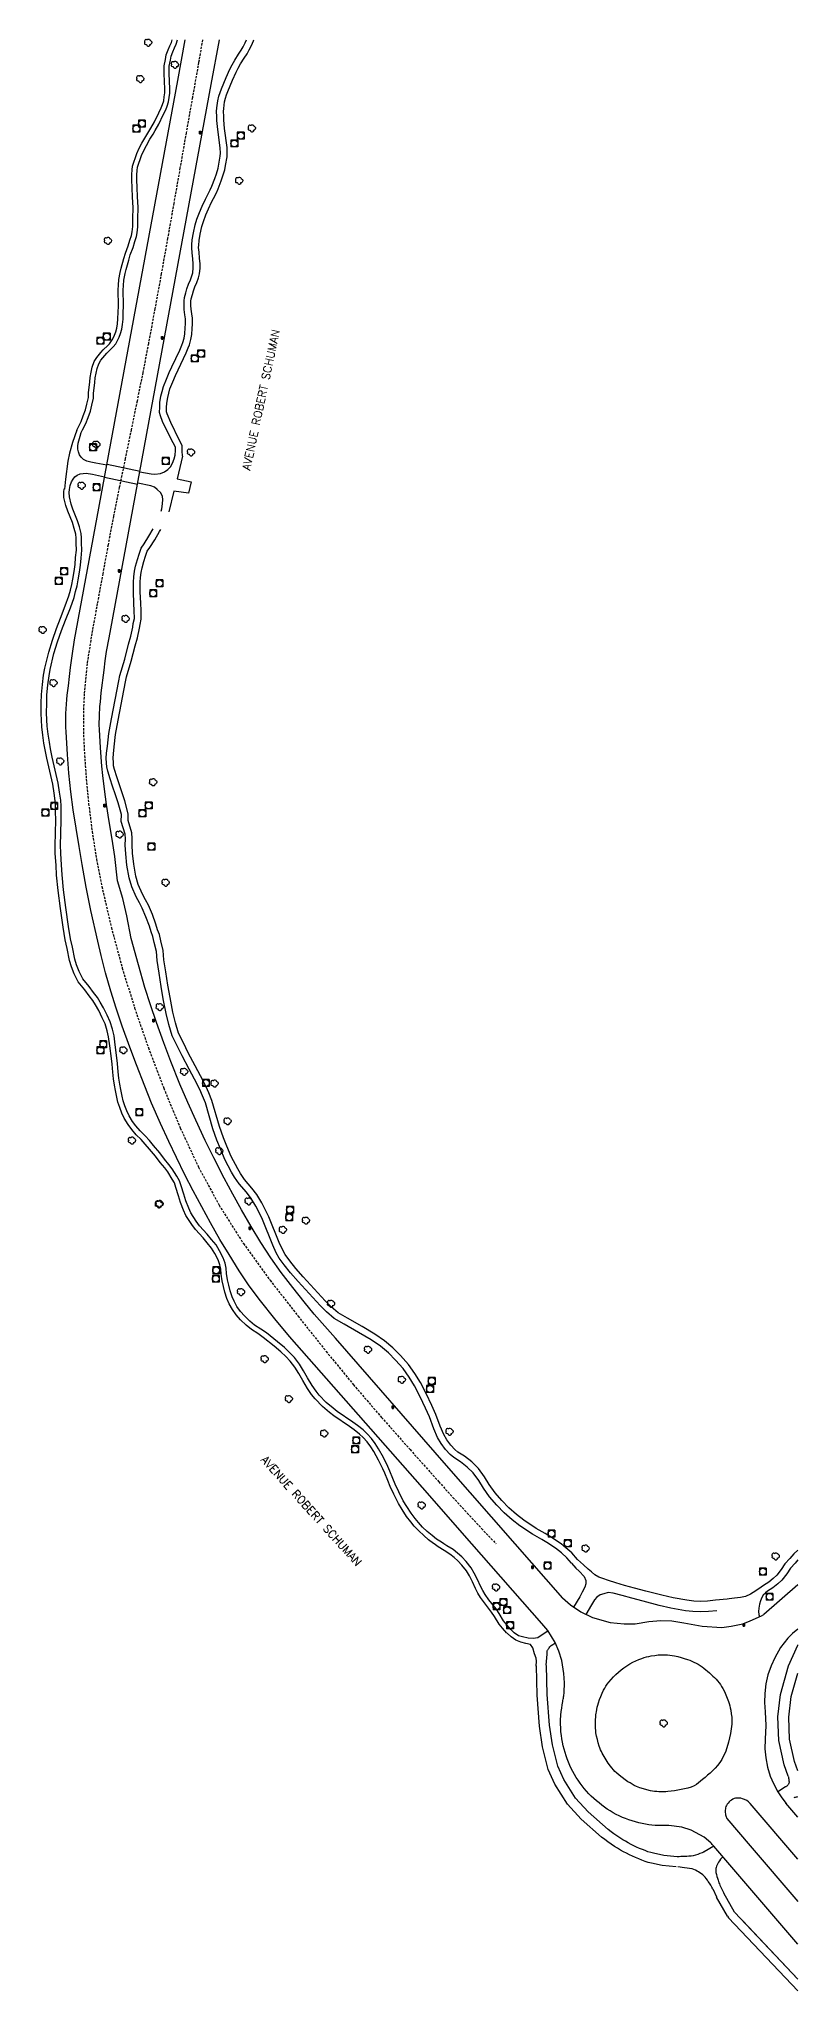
# Model space of a CAD drawing. Header units: millimetres. Extents: x 146000 to 147000, y 145000 to 146000.
# Drawn here: x 146833.9 to 147000, y 145573.2 to 146000.2 of the extents above; entities that cross this region are included whole.
import ezdxf

# ---------------------------------------------------------------- set-up
doc = ezdxf.new("R2010")
doc.units = ezdxf.units.MM
doc.linetypes.add('DASHED', pattern=[0.75, 0.5, -0.25])
doc.layers.get('0').update_dxf_attribs({"linetype": 'CONTINUOUS'})
for name, color, linetype in [('W0001', 6, 'DASHED'), ('W0008', 7, 'CONTINUOUS'), ('W0014', 7, 'CONTINUOUS'), ('W0020', 2, 'CONTINUOUS'), ('W0300', 7, 'CONTINUOUS'), ('W0401', 7, 'CONTINUOUS'), ('W0420', 7, 'CONTINUOUS'), ('W0989', 7, 'CONTINUOUS')]:
    doc.layers.add(name, color=color, linetype=linetype)
doc.styles.get("Standard").update_dxf_attribs({"font": 'romans.shx', "width": 0.85})

# ---------------------------------------------------------------- blocks, each defined once
blk = doc.blocks.new('T300')
for p, q in [((-0.8, 0.51), (-0.86, 0.34)), ((-0.86, 0.34), (-0.86, 0.17)), ((-0.86, 0.17), (-0.74, 0.06)), ((-0.69, 0.63), (-0.8, 0.51)), ((-0.8, -0.06), (-0.74, 0.06)), ((-0.74, 0.06), (-0.69, 0.11)), ((-0.57, 0.69), (-0.69, 0.63)), ((-0.46, 0.69), (-0.57, 0.69)), ((-0.29, 0.63), (-0.46, 0.69)), ((-0.29, 0.63), (-0.17, 0.74)), ((-0.23, 0.57), (-0.29, 0.63)), ((-0.17, 0.74), (-0.06, 0.8)), ((-0.06, 0.8), (0.06, 0.8)), ((0.06, 0.8), (0.23, 0.74)), ((0.23, 0.74), (0.34, 0.63)), ((0.34, 0.63), (0.4, 0.51)), ((0.46, 0.46), (0.34, 0.46)), ((0.4, 0.51), (0.4, 0.46)), ((0.57, 0.4), (0.46, 0.46)), ((0.57, 0.4), (0.69, 0.29)), ((0.69, 0.29), (0.74, 0.17)), ((0.74, 0.06), (0.69, -0.17)), ((0.74, 0.17), (0.74, 0.06)), ((-0.8, -0.17), (-0.8, -0.06)), ((-0.8, -0.23), (-0.8, -0.17)), ((-0.74, -0.34), (-0.8, -0.23)), ((-0.69, -0.4), (-0.74, -0.34)), ((-0.51, -0.46), (-0.69, -0.4)), ((-0.4, -0.46), (-0.51, -0.46)), ((-0.4, -0.46), (-0.34, -0.46)), ((-0.34, -0.46), (-0.34, -0.4)), ((-0.34, -0.51), (-0.34, -0.46)), ((-0.29, -0.63), (-0.34, -0.51)), ((-0.17, -0.74), (-0.29, -0.63)), ((-0.06, -0.8), (-0.17, -0.74)), ((0.06, -0.8), (-0.06, -0.8)), ((0.17, -0.74), (0.06, -0.8)), ((0.23, -0.69), (0.17, -0.74)), ((0.29, -0.46), (0.23, -0.46)), ((0.29, -0.63), (0.23, -0.69)), ((0.46, -0.4), (0.29, -0.46)), ((0.34, -0.51), (0.29, -0.63)), ((0.34, -0.51), (0.34, -0.46)), ((0.57, -0.34), (0.46, -0.4)), ((0.63, -0.29), (0.57, -0.34)), ((0.69, -0.17), (0.63, -0.29))]:
    blk.add_line(p, q)
blk = doc.blocks.new('T420')
for p, q in [((0.75, 0.75), (-0.75, 0.75)), ((-0.75, 0.75), (-0.75, -0.75)), ((0.75, 0.75), (0.75, -0.75)), ((0.75, -0.75), (-0.75, -0.75))]:
    blk.add_line(p, q)
blk.add_ellipse((0, 0), major_axis=(-0.53, 0.53), ratio=1, start_param=3.926991, end_param=10.210176)
blk = doc.blocks.new('T401')
for p, q in [((-0.3, 0.3), (0, 0.3)), ((-0.3, -0.25), (-0.3, 0.3)), ((-0.3, 0.15), (0, 0.15)), ((-0.3, 0), (0, 0)), ((0, 0.3), (0, -0.25)), ((-0.3, -0.15), (0, -0.15)), ((-0.3, -0.25), (-0.3, -0.3)), ((-0.3, -0.3), (0, -0.3)), ((0, -0.3), (0, -0.25))]:
    blk.add_line(p, q)

msp = doc.modelspace()

# ---------------------------------------------------------------- linework, layer by layer
at = {"layer": 'W0001'}
msp.add_lwpolyline([(146869.66, 146000), (146868.82, 145995.06), (146867.45, 145987.37), (146866.09, 145979.68), (146864.74, 145971.99), (146863.39, 145964.29), (146862.03, 145956.6), (146860.65, 145948.91), (146859.25, 145941.22), (146857.82, 145933.54), (146856.6, 145927.25), (146855.34, 145920.96), (146854.05, 145914.68), (146852.75, 145908.4), (146851.46, 145902.12), (146850.2, 145895.83), (146848.99, 145889.53), (146847.84, 145883.23), (146846.64, 145876.7), (146845.44, 145870.15), (146844.42, 145863.57), (146843.76, 145856.95), (146843.59, 145852.46), (146843.63, 145847.97), (146843.85, 145843.49), (146844.17, 145839.02), (146844.75, 145832.92), (146845.51, 145826.84), (146846.46, 145820.79), (146847.63, 145814.78), (146849.72, 145805.84), (146852.11, 145796.98), (146854.81, 145788.21), (146857.82, 145779.53), (146861.18, 145770.72), (146864.8, 145761.99), (146868.8, 145753.43), (146873.3, 145745.11), (146878.62, 145736.71), (146884.45, 145728.67), (146890.56, 145720.86), (146896.73, 145713.12), (146902.7, 145705.83), (146908.85, 145698.69), (146915.1, 145691.63), (146921.38, 145684.6), (146924.47, 145681.17), (146927.6, 145677.76), (146930.75, 145674.37), (146933.92, 145671.01)], dxfattribs=at)
at = {"layer": 'W0008'}
for points in [[(146928.65, 145671), (146917.82, 145683.31), (146888.68, 145716.34), (146885.47, 145720.23), (146882.36, 145724.17), (146879.89, 145727.43), (146877.67, 145730.77), (146875.49, 145734.31), (146873.49, 145737.61), (146871.41, 145741.23), (146869.55, 145744.73), (146867.6, 145748.27), (146865.81, 145751.77), (146863.97, 145755.52), (146862.29, 145759.04), (146860.5, 145762.94), (146858.53, 145767.4), (146857.01, 145771.15), (146855.2, 145775.8), (146853.73, 145779.63), (146852.09, 145784.28), (146850.75, 145788.19), (146849.59, 145791.9), (146848.46, 145795.93), (146847.5, 145799.71), (146846.79, 145802.82), (146845.26, 145809.59), (146844.24, 145814.63), (146843.32, 145819.59), (146842.64, 145823.58), (146842.01, 145827.56), (146841.39, 145831.56), (146840.85, 145835.55), (146840.41, 145839.58), (146840.09, 145843.68), (146839.81, 145848.67), (146839.75, 145849.68), (146839.72, 145850.7), (146839.78, 145852.66), (146839.91, 145854.7), (146839.96, 145855.73), (146840.08, 145856.7), (146840.31, 145858.72), (146840.54, 145860.74), (146840.81, 145862.75), (146841.22, 145865.75), (146841.66, 145868.74), (146842, 145870.77), (146864.27, 145991.15), (146865.9, 146000)], [(146938.12, 145671), (146923.04, 145688.17), (146898.79, 145715.99), (146894.14, 145721.25), (146891.95, 145723.95), (146889.42, 145727.06), (146886.87, 145730.38), (146884.61, 145733.59), (146882.44, 145736.97), (146880.31, 145740.44), (146878.22, 145744.05), (146876.33, 145747.48), (146874.42, 145751.04), (146872.14, 145755.47), (146870.28, 145759.25), (146868.2, 145763.68), (146866.47, 145767.54), (146864.72, 145771.59), (146862.74, 145776.54), (146861.17, 145780.63), (146859.57, 145785.06), (146858.26, 145788.94), (146857.01, 145792.71), (146855.65, 145797.68), (146854.07, 145803.43), (146853.11, 145808.39), (146852.26, 145812.21), (146851.09, 145816.05), (146850.48, 145821.38), (146849.87, 145825.14), (146849.25, 145829), (146848.68, 145832.78), (146848.22, 145836.11), (146847.85, 145839.12), (146847.62, 145841.1), (146847.35, 145845.14), (146847.14, 145849.16), (146847.07, 145850.19), (146847.12, 145852.15), (146847.23, 145854.2), (146847.32, 145855.22), (146847.52, 145857.15), (146848.15, 145862.14), (146848.36, 145864.21), (146848.64, 145866.2), (146849.21, 145869.24), (146849.61, 145871.2), (146871.57, 145990.22), (146873.37, 146000)], [(146943.95, 145653.59), (146928.65, 145671)], [(146948.55, 145659.12), (146938.12, 145671)], [(147000, 145662.08), (146992.54, 145655.56)], [(146948.47, 145659.21), (146950.21, 145657.65), (146952.49, 145656.17), (146955.03, 145654.89), (146958.9, 145653.83), (146961.95, 145653.54), (146964.39, 145653.54), (146967.38, 145654.02), (146969.95, 145654.22), (146972.37, 145654.2), (146974.99, 145653.74), (146979, 145653.01), (146983.36, 145652.7), (146985.39, 145653.02), (146987.92, 145653.55), (146989.56, 145654.17), (146991.98, 145655.26)], [(146980.9, 145605.63), (146979.46, 145606.82), (146976.64, 145608.42), (146974.61, 145609.02), (146971.72, 145609.38), (146969.42, 145609.39), (146968.72, 145609.42), (146968.03, 145609.48), (146967.35, 145609.57), (146966.66, 145609.68), (146965.92, 145609.83), (146965.19, 145610.01), (146964.46, 145610.2), (146963.74, 145610.42), (146963.01, 145610.65), (146962.28, 145610.9), (146961.57, 145611.18), (146960.86, 145611.49), (146960.19, 145611.83), (146959.54, 145612.2), (146958.9, 145612.6), (146958.27, 145613.01), (146957.65, 145613.43), (146957.05, 145613.87), (146956.46, 145614.33), (146955.89, 145614.81), (146955.32, 145615.31), (146954.77, 145615.82), (146954.23, 145616.35), (146953.72, 145616.91), (146953.23, 145617.49), (146952.77, 145618.09), (146952.33, 145618.7), (146951.9, 145619.32), (146951.48, 145619.93), (146951.08, 145620.55), (146950.7, 145621.19), (146950.36, 145621.84), (146950.04, 145622.54), (146949.75, 145623.24), (146949.49, 145623.96), (146949.24, 145624.68), (146949.02, 145625.4), (146948.8, 145626.13), (146948.61, 145626.86), (146948.45, 145627.6), (146948.32, 145628.35), (146948.21, 145629.1), (146948.13, 145629.86), (146948.08, 145630.61), (146948.06, 145630.98), (146948.04, 145631.35), (146948.03, 145631.72), (146948.03, 145632.09), (146948.03, 145632.46), (146948.04, 145632.83), (146948.06, 145633.2), (146948.09, 145633.57), (146948.16, 145634.31), (146948.28, 145635.05), (146948.4, 145635.78), (146948.52, 145636.51), (146948.56, 145636.77), (146948.61, 145637.02), (146948.65, 145637.27), (146948.7, 145637.52), (146948.75, 145637.77), (146948.78, 145638.02), (146948.81, 145638.27), (146948.82, 145638.53), (146948.88, 145640.62), (146948.78, 145642.64), (146948.34, 145645.47), (146947.69, 145647.57), (146946.87, 145649.46), (146945.22, 145652.05), (146943.95, 145653.59)], [(147000, 145652.37), (146998.83, 145651.37), (146997.77, 145650.4), (146996.2, 145648.31), (146994.9, 145646.11), (146994.11, 145644.32), (146993.39, 145642.34), (146992.98, 145640.36), (146992.72, 145638.3), (146992.67, 145636.3), (146992.82, 145634.26), (146992.99, 145631.25), (146992.83, 145628.27), (146992.75, 145626.19), (146992.95, 145624.19), (146993.34, 145622.16), (146993.91, 145620.17), (146994.64, 145618.58), (146995.61, 145616.79), (146996.45, 145615.49), (146997.42, 145614.21)], [(147000, 145602.03), (146989.55, 145614.24), (146989.18, 145614.59), (146988.77, 145614.86), (146988.32, 145615.08), (146987.86, 145615.25), (146987.49, 145615.35), (146987.1, 145615.41), (146986.71, 145615.42), (146986.33, 145615.38), (146986.01, 145615.28), (146985.71, 145615.14), (146985.43, 145614.97), (146985.16, 145614.77), (146984.92, 145614.55), (146984.69, 145614.31), (146984.5, 145614.05), (146984.33, 145613.77), (146984.23, 145613.53), (146984.15, 145613.29), (146984.1, 145613.04), (146984.07, 145612.78), (146984.06, 145612.51), (146984.07, 145612.24), (146984.11, 145611.97), (146984.16, 145611.71), (146984.2, 145611.52), (146984.26, 145611.33), (146984.34, 145611.14), (146984.45, 145610.97), (146989.55, 145604.95), (147000, 145592.75)], [(147000, 145611.21), (146997.37, 145614.3)], [(147000, 145583.46), (146981.56, 145604.89), (146981.39, 145605.08), (146981.23, 145605.26), (146981.06, 145605.44), (146980.9, 145605.63)]]:
    msp.add_lwpolyline(points, dxfattribs=at)
msp.add_lwpolyline([(146979.42, 145643.82), (146979.83, 145643.49), (146980.23, 145643.15), (146980.62, 145642.8), (146981, 145642.44), (146981.37, 145642.1), (146981.73, 145641.76), (146982.08, 145641.41), (146982.41, 145641.04), (146982.72, 145640.64), (146983.01, 145640.23), (146983.29, 145639.81), (146983.54, 145639.38), (146983.9, 145638.69), (146984.22, 145638), (146984.52, 145637.28), (146984.78, 145636.56), (146984.94, 145636.08), (146985.07, 145635.6), (146985.19, 145635.11), (146985.28, 145634.62), (146985.4, 145633.86), (146985.5, 145633.09), (146985.54, 145632.32), (146985.51, 145631.54), (146985.24, 145629.56), (146984.8, 145627.61), (146984.19, 145625.7), (146983.36, 145623.87), (146982.93, 145623.17), (146982.42, 145622.54), (146981.86, 145621.95), (146981.3, 145621.38), (146980.78, 145620.87), (146980.23, 145620.38), (146979.67, 145619.91), (146979.11, 145619.45), (146978.67, 145619.09), (146978.23, 145618.72), (146977.78, 145618.38), (146977.28, 145618.09), (146976.59, 145617.81), (146975.88, 145617.6), (146975.15, 145617.44), (146974.44, 145617.28), (146973.72, 145617.13), (146973, 145617), (146972.28, 145616.88), (146971.55, 145616.81), (146971.04, 145616.77), (146970.54, 145616.76), (146970.04, 145616.77), (146969.53, 145616.8), (146969.08, 145616.83), (146968.63, 145616.87), (146968.18, 145616.94), (146967.74, 145617.02), (146966.95, 145617.2), (146966.17, 145617.41), (146965.4, 145617.66), (146964.65, 145617.96), (146964.17, 145618.18), (146963.7, 145618.43), (146963.24, 145618.71), (146962.79, 145618.99), (146962.14, 145619.43), (146961.5, 145619.89), (146960.88, 145620.38), (146960.29, 145620.89), (146959.94, 145621.24), (146959.61, 145621.61), (146959.29, 145621.99), (146958.99, 145622.38), (146958.49, 145623.06), (146958.02, 145623.76), (146957.58, 145624.47), (146957.17, 145625.21), (146956.98, 145625.59), (146956.81, 145625.98), (146956.65, 145626.37), (146956.51, 145626.77), (146956.29, 145627.48), (146956.09, 145628.2), (146955.93, 145628.93), (146955.79, 145629.67), (146955.73, 145630.18), (146955.69, 145630.7), (146955.67, 145631.21), (146955.67, 145631.73), (146955.68, 145632.05), (146955.69, 145632.37), (146955.7, 145632.69), (146955.72, 145633.01), (146955.75, 145633.32), (146955.78, 145633.64), (146955.82, 145633.96), (146955.87, 145634.27), (146955.96, 145634.77), (146956.08, 145635.26), (146956.21, 145635.74), (146956.35, 145636.23), (146956.59, 145636.94), (146956.84, 145637.65), (146957.13, 145638.34), (146957.45, 145639.02), (146957.7, 145639.48), (146957.97, 145639.92), (146958.27, 145640.35), (146958.58, 145640.76), (146959.08, 145641.35), (146959.6, 145641.91), (146960.15, 145642.44), (146960.72, 145642.96), (146961.31, 145643.45), (146961.91, 145643.92), (146962.53, 145644.36), (146963.18, 145644.77), (146963.82, 145645.12), (146964.49, 145645.43), (146965.17, 145645.71), (146965.85, 145645.97), (146966.35, 145646.13), (146966.86, 145646.28), (146967.37, 145646.4), (146967.89, 145646.5), (146968.65, 145646.62), (146969.41, 145646.71), (146970.17, 145646.76), (146970.94, 145646.77), (146971.45, 145646.75), (146971.96, 145646.69), (146972.47, 145646.62), (146972.98, 145646.52), (146973.7, 145646.36), (146974.41, 145646.18), (146975.12, 145645.96), (146975.82, 145645.73), (146976.3, 145645.55), (146976.78, 145645.36), (146977.24, 145645.15), (146977.7, 145644.92), (146978.15, 145644.67), (146978.58, 145644.4), (146979.01, 145644.11)], close=True, dxfattribs=at)
at = {"layer": 'W0014'}
for points in [[(146842.15, 145914.63), (146842.45, 145915.23), (146843.12, 145916.55), (146843.58, 145917.77), (146844.09, 145919.1), (146844.38, 145920.34), (146844.68, 145921.76), (146844.74, 145922.77), (146844.99, 145925.17), (146845.08, 145926.19), (146845.28, 145927.31), (146845.55, 145928.42), (146845.99, 145929.62), (146846.55, 145930.55), (146847.41, 145931.63), (146847.93, 145932.24), (146848.93, 145933.17), (146849.29, 145933.55), (146849.77, 145934.15), (146850.03, 145934.62), (146850.41, 145935.42), (146850.68, 145936.11), (146850.92, 145936.95), (146851.05, 145937.89), (146851.17, 145939.01), (146851.23, 145940.41), (146851.31, 145941.78), (146851.26, 145943), (146851.19, 145944.19), (146851.2, 145945.32), (146851.26, 145946.38), (146851.35, 145947.6), (146851.65, 145949.11), (146851.86, 145950.09), (146852.48, 145952.15), (146852.82, 145953.36), (146853.41, 145954.94), (146853.79, 145956.2), (146854.12, 145957.24), (146854.25, 145958), (146854.41, 145959.21), (146854.41, 145960.91), (146854.46, 145963.3), (146854.37, 145965.69), (146854.3, 145967.59), (146854.2, 145969.45), (146854.17, 145970.57), (146854.28, 145971.55), (146854.33, 145972.39), (146855.28, 145975.16), (146855.82, 145976.29), (146856.41, 145977.45), (146857.23, 145978.88), (146857.92, 145979.95), (146858.35, 145980.72), (146859.17, 145982.1), (146860.08, 145984.08), (146860.62, 145985.12), (146860.9, 145985.9), (146861.18, 145986.69), (146861.29, 145987.54), (146861.44, 145988.43), (146861.42, 145989.15), (146861.35, 145991.08), (146861.26, 145992.51), (146861.3, 145993.4), (146861.3, 145994.35), (146861.57, 145995.75), (146861.71, 145996.72), (146862.15, 145997.8), (146862.51, 145998.73), (146862.86, 145999.45), (146863.02, 146000)], [(146843.14, 145914.15), (146843.43, 145914.74), (146844.13, 145916.11), (146844.61, 145917.38), (146845.14, 145918.77), (146845.46, 145920.1), (146845.78, 145921.61), (146845.84, 145922.68), (146846.09, 145925.06), (146846.17, 145926.05), (146846.36, 145927.08), (146846.61, 145928.1), (146846.99, 145929.15), (146847.45, 145929.92), (146848.26, 145930.93), (146848.73, 145931.48), (146849.7, 145932.39), (146850.12, 145932.83), (146850.68, 145933.53), (146851, 145934.11), (146851.42, 145934.98), (146851.73, 145935.76), (146852, 145936.72), (146852.14, 145937.75), (146852.27, 145938.93), (146852.33, 145940.36), (146852.41, 145941.77), (146852.35, 145943.05), (146852.29, 145944.21), (146852.3, 145945.28), (146852.35, 145946.31), (146852.44, 145947.45), (146852.73, 145948.88), (146852.93, 145949.81), (146853.54, 145951.85), (146853.87, 145953.02), (146854.46, 145954.58), (146854.84, 145955.88), (146855.19, 145956.98), (146855.34, 145957.83), (146855.51, 145959.14), (146855.51, 145960.89), (146855.56, 145963.31), (146855.47, 145965.73), (146855.39, 145967.64), (146855.3, 145969.49), (146855.27, 145970.52), (146855.38, 145971.45), (146855.42, 145972.18), (146856.3, 145974.75), (146856.8, 145975.8), (146857.38, 145976.92), (146858.17, 145978.31), (146858.87, 145979.38), (146859.3, 145980.17), (146860.14, 145981.58), (146861.07, 145983.6), (146861.63, 145984.68), (146861.94, 145985.54), (146862.25, 145986.43), (146862.38, 145987.38), (146862.54, 145988.35), (146862.52, 145989.18), (146862.44, 145991.13), (146862.36, 145992.51), (146862.4, 145993.37), (146862.4, 145994.25), (146862.65, 145995.57), (146862.78, 145996.43), (146863.17, 145997.39), (146863.52, 145998.29), (146863.89, 145999.05), (146864.17, 146000)], [(146863.74, 145910.16), (146863.73, 145910.88), (146863.22, 145911.84), (146861.36, 145915.61), (146860.9, 145916.54), (146860.48, 145917.76), (146860.26, 145918.47), (146860.32, 145919.64), (146860.36, 145920.69), (146860.58, 145922.08), (146860.82, 145923.11), (146861.13, 145924.16), (146861.78, 145925.79), (146862.36, 145927.22), (146862.95, 145928.49), (146864.7, 145932.16), (146865.15, 145933.2), (146865.39, 145933.79), (146865.63, 145934.76), (146865.82, 145935.74), (146865.89, 145937.01), (146865.96, 145937.87), (146865.95, 145939.02), (146865.81, 145939.89), (146865.67, 145941), (146865.63, 145941.88), (146865.64, 145942.95), (146865.73, 145943.65), (146866.01, 145944.68), (146866.24, 145945.56), (146866.6, 145946.57), (146867.02, 145947.49), (146867.36, 145948.39), (146867.53, 145949.08), (146867.62, 145950.13), (146867.64, 145950.99), (146867.54, 145952.14), (146867.44, 145953.41), (146867.32, 145954.54), (146867.34, 145955.2), (146867.42, 145956.27), (146867.67, 145957.8), (146868.07, 145959.58), (146868.45, 145960.79), (146869.02, 145962.28), (146869.59, 145963.66), (146870.29, 145965.2), (146870.78, 145966.02), (146871.37, 145967.21), (146871.7, 145968), (146872.35, 145969.68), (146872.7, 145970.7), (146873.07, 145971.95), (146873.25, 145972.8), (146873.54, 145974.6), (146873.58, 145975.23), (146873.55, 145976.38), (146873.02, 145980.41), (146872.82, 145982.4), (146872.8, 145983.28), (146872.76, 145984.36), (146872.82, 145985.16), (146873.04, 145986.7), (146873.26, 145987.66), (146873.5, 145988.5), (146873.82, 145989.31), (146874.84, 145991.76), (146875.64, 145993.59), (146876.14, 145994.57), (146876.71, 145995.55), (146877.55, 145996.85), (146878.15, 145997.74), (146878.58, 145998.5), (146879.01, 145999.39), (146879.27, 146000)], [(146861.91, 145918.23), (146861.77, 145918.67), (146861.81, 145919.58), (146861.85, 145920.54), (146862.05, 145921.79), (146862.27, 145922.73), (146862.55, 145923.67), (146863.17, 145925.23), (146863.73, 145926.62), (146864.31, 145927.85), (146866.07, 145931.55), (146866.53, 145932.63), (146866.81, 145933.32), (146867.09, 145934.43), (146867.31, 145935.55), (146867.39, 145936.9), (146867.46, 145937.81), (146867.45, 145939.15), (146867.3, 145940.1), (146867.17, 145941.13), (146867.13, 145941.91), (146867.14, 145942.86), (146867.2, 145943.36), (146867.46, 145944.29), (146867.68, 145945.11), (146868, 145946.01), (146868.4, 145946.91), (146868.79, 145947.95), (146869.02, 145948.83), (146869.12, 145950.05), (146869.14, 145951.04), (146869.03, 145952.27), (146868.93, 145953.55), (146868.82, 145954.59), (146868.84, 145955.12), (146868.91, 145956.09), (146869.14, 145957.51), (146869.52, 145959.19), (146869.87, 145960.3), (146870.42, 145961.73), (146870.97, 145963.07), (146871.62, 145964.5), (146872.09, 145965.3), (146872.74, 145966.58), (146873.1, 145967.44), (146873.76, 145969.17), (146874.13, 145970.25), (146874.52, 145971.58), (146874.73, 145972.52), (146875.03, 145974.43), (146875.08, 145975.2), (146875.05, 145976.5), (146874.51, 145980.59), (146874.31, 145982.49), (146874.3, 145983.33), (146874.26, 145984.33), (146874.32, 145984.99), (146874.51, 145986.42), (146874.71, 145987.29), (146874.92, 145988.02), (146875.21, 145988.74), (146876.22, 145991.17), (146877, 145992.95), (146877.46, 145993.85), (146877.99, 145994.77), (146878.8, 145996.02), (146879.43, 145996.96), (146879.91, 145997.81), (146880.37, 145998.76), (146880.82, 145999.79), (146880.88, 146000)], [(146862.7, 145916.28), (146861.91, 145918.23)], [(146842.15, 145914.63), (146841.18, 145911.92), (146840.57, 145909.59), (146840.21, 145907.86), (146839.7, 145903.9), (146839.48, 145901.72)], [(146848.71, 145906.96), (146846.31, 145907.4), (146845.22, 145907.63), (146844.32, 145907.86), (146843.63, 145908.22), (146843.1, 145908.7), (146842.74, 145909.25), (146842.5, 145909.86), (146842.36, 145910.46), (146842.36, 145911.11), (146842.47, 145911.82), (146842.88, 145913.29), (146843.14, 145914.15)], [(146864.56, 145912.52), (146862.7, 145916.28)], [(146865.22, 145911.26), (146864.56, 145912.52)], [(146855.96, 145905.53), (146858.41, 145905.05), (146859.27, 145904.98), (146860.46, 145905.14), (146861.36, 145905.51), (146862.08, 145906.02), (146862.65, 145906.64), (146863.09, 145907.41), (146863.48, 145908.33), (146863.71, 145909.2)], [(146865.26, 145908.94), (146865.03, 145907.69), (146864.12, 145903.99), (146867.21, 145903.31), (146866.6, 145900.86), (146863.4, 145901.3), (146862.33, 145896.8)], [(146863.71, 145909.2), (146863.74, 145910.16)], [(146865.24, 145910.09), (146865.22, 145911.26)], [(146865.26, 145908.94), (146865.24, 145910.09)], [(146840.58, 145901.65), (146840.71, 145902.51), (146841, 145903.36), (146841.34, 145903.95), (146841.72, 145904.46), (146842.24, 145904.78), (146842.9, 145905.05), (146843.58, 145905.19), (146844.2, 145905.2), (146845.62, 145904.98), (146848.24, 145904.43)], [(146920.35, 145671), (146920.2, 145671.1), (146919.16, 145671.91), (146918.08, 145672.83), (146916.98, 145673.84), (146916.01, 145674.86), (146915.25, 145675.8), (146914.32, 145677.02), (146913.34, 145678.54), (146912.56, 145679.82), (146911.52, 145681.9), (146910.77, 145683.56), (146910.2, 145684.86), (146909.57, 145686.48), (146909.14, 145687.44), (146908.2, 145689.33), (146907.15, 145691.19), (146906.48, 145692.26), (146905.7, 145693.3), (146904.85, 145694.26), (146904.04, 145695.03), (146902.85, 145695.97), (146901.87, 145696.69), (146898.43, 145699.03), (146897.48, 145699.75), (146895.92, 145701.08), (146894.32, 145702.72), (146893.55, 145703.69), (146892.67, 145705.01), (146891.6, 145706.74), (146890.72, 145708.25), (146889.88, 145709.63), (146888.85, 145711), (146887.94, 145711.99), (146886.8, 145713.04), (146885.34, 145714.26), (146882.92, 145716.18), (146881.76, 145717.02), (146880.37, 145717.91), (146879.22, 145718.85), (146877.97, 145720.04), (146877.07, 145721.13), (146876.2, 145722.31), (146875.49, 145723.55), (146875.01, 145724.66), (146874.57, 145726.05), (146874.24, 145727.3), (146873.98, 145728.56), (146873.73, 145730.02), (146873.65, 145731.17), (146873.45, 145732.08), (146873.07, 145733.11), (146872.36, 145734.55), (146871.65, 145735.73), (146870.72, 145736.85), (146869.79, 145737.98), (146868.12, 145739.79), (146867.3, 145740.88), (146866.03, 145742.84), (146865.53, 145744.01), (146864.88, 145745.68), (146864.45, 145747.13), (146863.85, 145748.98), (146863.52, 145749.97), (146863.04, 145750.81), (146862.06, 145752.37), (146861.39, 145753.26), (146860.43, 145754.45), (146859.4, 145755.81), (146858.05, 145757.34), (146857.11, 145758.47), (146856.25, 145759.48), (146855.17, 145760.52), (146854.18, 145761.68), (146853.37, 145762.72), (146852.54, 145764.1), (146851.98, 145765.26), (146851.54, 145766.45), (146851.17, 145767.6), (146850.92, 145768.73), (146850.61, 145770.18), (146850.41, 145771.38), (146850.18, 145772.74), (146850.02, 145774.17), (146849.87, 145775.97), (146849.76, 145777.17), (146849.39, 145779.99), (146849.11, 145781.93), (146848.82, 145783.27), (146848.37, 145784.77), (146847.7, 145786.11), (146846.97, 145787.68), (146846.22, 145788.9), (146845.66, 145789.86), (146844.84, 145790.92), (146843.89, 145792.22), (146842.49, 145793.97), (146841.55, 145795.7), (146840.96, 145797.26), (146840.56, 145798.65), (146840.01, 145801.27), (146839.61, 145803.12), (146839.18, 145805.89), (146838.57, 145810.02), (146838.05, 145813.95), (146837.74, 145817.26), (146837.62, 145819.45), (146837.45, 145822), (146837.42, 145823.92), (146837.47, 145826.37), (146837.53, 145829.47), (146837.5, 145831.09), (146837.5, 145832.32), (146837.44, 145833.57), (146837.19, 145835.23), (146836.88, 145837.19), (146836.49, 145839.06), (146835.61, 145842.85), (146835.26, 145844.67), (146834.97, 145846.19), (146834.69, 145847.95), (146834.49, 145849.77), (146834.33, 145852.68), (146834.36, 145854.94), (146834.43, 145856.78), (146834.65, 145859.02), (146834.9, 145861.03), (146835.14, 145862.55), (146836.01, 145866.08), (146836.8, 145868.7), (146837.7, 145871.23), (146838.58, 145873.52), (146839.63, 145876.19), (146840.42, 145878.38), (146840.74, 145879.62), (146841.09, 145880.85), (146841.3, 145882.07), (146841.58, 145883.73), (146841.78, 145885.23), (146841.9, 145886.76), (146842.06, 145888.39), (146842.01, 145889.95), (146841.99, 145891.04), (146841.92, 145891.86), (146841.61, 145893.14), (146841.21, 145894.4), (146840.16, 145896.94), (146839.75, 145898.13), (146839.33, 145899.92), (146839.3, 145901.08), (146839.39, 145901.8)], [(146922.51, 145671), (146921.95, 145671.36), (146920.91, 145672.07), (146919.92, 145672.84), (146918.87, 145673.73), (146917.82, 145674.7), (146916.91, 145675.65), (146916.2, 145676.54), (146915.31, 145677.71), (146914.36, 145679.18), (146913.61, 145680.4), (146912.61, 145682.42), (146911.87, 145684.05), (146911.31, 145685.32), (146910.68, 145686.94), (146910.22, 145687.96), (146909.26, 145689.89), (146908.18, 145691.8), (146907.47, 145692.94), (146906.63, 145694.05), (146905.72, 145695.09), (146904.83, 145695.93), (146903.58, 145696.92), (146902.57, 145697.67), (146899.13, 145700), (146898.23, 145700.69), (146896.74, 145701.96), (146895.22, 145703.52), (146894.52, 145704.39), (146893.68, 145705.66), (146892.63, 145707.36), (146891.76, 145708.87), (146890.88, 145710.3), (146889.77, 145711.77), (146888.79, 145712.83), (146887.59, 145713.95), (146886.1, 145715.19), (146883.64, 145717.14), (146882.43, 145718.01), (146881.08, 145718.88), (146880.02, 145719.75), (146878.85, 145720.86), (146878.02, 145721.86), (146877.2, 145722.97), (146876.57, 145724.09), (146876.14, 145725.08), (146875.72, 145726.39), (146875.41, 145727.57), (146875.16, 145728.78), (146874.92, 145730.17), (146874.84, 145731.35), (146874.6, 145732.42), (146874.18, 145733.58), (146873.42, 145735.12), (146872.63, 145736.42), (146871.65, 145737.61), (146870.7, 145738.77), (146869.04, 145740.56), (146868.28, 145741.57), (146867.09, 145743.4), (146866.64, 145744.46), (146866.02, 145746.07), (146865.6, 145747.48), (146864.99, 145749.36), (146864.62, 145750.46), (146864.08, 145751.43), (146863.05, 145753.06), (146862.33, 145754), (146861.38, 145755.19), (146860.33, 145756.57), (146858.96, 145758.12), (146858.03, 145759.24), (146857.12, 145760.3), (146856.05, 145761.34), (146855.11, 145762.44), (146854.36, 145763.4), (146853.6, 145764.67), (146853.08, 145765.73), (146852.68, 145766.85), (146852.33, 145767.92), (146852.09, 145768.98), (146851.79, 145770.4), (146851.59, 145771.58), (146851.37, 145772.91), (146851.22, 145774.28), (146851.06, 145776.08), (146850.95, 145777.3), (146850.58, 145780.15), (146850.3, 145782.15), (146849.98, 145783.57), (146849.49, 145785.21), (146848.78, 145786.63), (146848.03, 145788.25), (146847.24, 145789.52), (146846.66, 145790.53), (146845.8, 145791.64), (146844.84, 145792.95), (146843.49, 145794.64), (146842.65, 145796.2), (146842.1, 145797.64), (146841.72, 145798.94), (146841.18, 145801.52), (146840.8, 145803.33), (146840.37, 145806.07), (146839.76, 145810.19), (146839.24, 145814.09), (146838.93, 145817.34), (146838.82, 145819.52), (146838.65, 145822.05), (146838.62, 145823.92), (146838.67, 145826.35), (146838.73, 145829.47), (146838.7, 145831.1), (146838.7, 145832.35), (146838.63, 145833.69), (146838.38, 145835.41), (146838.06, 145837.4), (146837.67, 145839.32), (146836.78, 145843.11), (146836.43, 145844.89), (146836.16, 145846.4), (146835.88, 145848.11), (146835.69, 145849.87), (146835.53, 145852.7), (146835.56, 145854.9), (146835.63, 145856.7), (146835.84, 145858.89), (146836.09, 145860.86), (146836.32, 145862.31), (146837.16, 145865.76), (146837.94, 145868.32), (146838.82, 145870.82), (146839.7, 145873.08), (146840.75, 145875.77), (146841.57, 145878.02), (146841.9, 145879.31), (146842.26, 145880.58), (146842.48, 145881.87), (146842.77, 145883.55), (146842.97, 145885.1), (146843.09, 145886.65), (146843.26, 145888.35), (146843.21, 145889.98), (146843.19, 145891.1), (146843.11, 145892.05), (146842.76, 145893.47), (146842.34, 145894.8), (146841.29, 145897.37), (146840.9, 145898.47), (146840.53, 145900.07), (146840.5, 145901.03), (146840.58, 145901.65)], [(146860.74, 145897.4), (146860.91, 145898.49), (146860.99, 145899.43), (146860.93, 145900.14), (146860.54, 145900.93), (146859.77, 145901.68), (146859.16, 145902.16), (146858.38, 145902.44), (146855.52, 145903.04)], [(146860.62, 145896.91), (146860.74, 145897.4)], [(146945.5, 145671), (146945.4, 145671.07), (146943.93, 145671.98), (146941.9, 145673.1), (146939.15, 145674.94), (146937.44, 145676.24), (146935.67, 145677.83), (146934.06, 145679.45), (146932.5, 145681.28), (146931.14, 145683.18), (146930.17, 145684.86), (146928.92, 145686.52), (146927.63, 145687.79), (146926.13, 145688.93), (146924.68, 145689.87), (146923.86, 145690.57), (146922.88, 145691.62), (146921.9, 145692.96), (146921.13, 145694.3), (146920.3, 145696.2), (146919.33, 145698.77), (146918.5, 145700.66), (146917.29, 145703.2), (146916.06, 145705.57), (146914.89, 145707.48), (146913.55, 145709.35), (146911.93, 145711.19), (146910.34, 145712.8), (146908.62, 145714.25), (146906.55, 145715.63), (146903.83, 145717.24), (146900.68, 145719.1), (146898.49, 145720.33), (146896.81, 145721.74), (146895.45, 145723.14), (146890.57, 145728.39), (146888.94, 145730.27), (146887.55, 145732.02), (146886.47, 145733.53), (146885.81, 145734.69), (146885.06, 145736.34), (146882.81, 145741.94), (146882.07, 145743.48), (146881.36, 145744.9), (146880.3, 145746.54), (146879.28, 145747.91), (146877.7, 145749.8), (146876.68, 145751.2), (146876.05, 145752.34), (146874.58, 145755.07), (146873.6, 145757.41), (146872.83, 145759.33), (146871.95, 145761.82), (146870.31, 145767.52), (146869.68, 145769.05), (146869.11, 145770.37), (146867.93, 145772.66), (146866.77, 145774.85), (146865.18, 145777.77), (146864.15, 145779.92), (146863.04, 145782.16), (146862.3, 145784.63), (146861.72, 145787.02), (146861.09, 145790.23), (146860.6, 145792.96), (146860.15, 145795.88), (146859.71, 145798.64), (146859.58, 145800.6), (146859.1, 145802.59), (146858.78, 145803.86), (146858.41, 145804.87), (146858.03, 145806.11), (146857.29, 145808.14), (146856.48, 145810.09), (146855.85, 145811.22), (146855.17, 145812.52), (146854.21, 145814.75), (146853.65, 145816.7), (146853.14, 145819.51), (146852.88, 145821.94), (146852.76, 145823.87), (146852.79, 145825.27), (146852.73, 145826.29), (146851.88, 145829.05), (146851.92, 145830.54), (146851.21, 145833.12), (146850.64, 145834.84), (146849.98, 145836.78), (146849.46, 145838.33), (146848.97, 145840.02), (146848.71, 145840.98), (146848.68, 145841.81), (146848.59, 145842.87), (146848.68, 145843.98), (146848.86, 145845.52), (146849.18, 145848.29), (146849.75, 145851.5), (146851.35, 145859.83), (146851.54, 145861), (146852.65, 145864.51), (146853.5, 145867.81), (146853.96, 145869.57), (146854.41, 145871.56), (146854.51, 145872.36), (146854.75, 145873.42), (146854.71, 145875.18), (146854.67, 145876.7), (146854.55, 145879.25), (146854.54, 145881.4), (146854.61, 145882.52), (146854.77, 145883.76), (146855.02, 145884.86), (146855.42, 145886.33), (146855.78, 145887.51), (146856.21, 145888.84), (146856.92, 145889.79), (146857.95, 145891.41), (146858.9, 145893.04)], [(146948.15, 145671), (146947.83, 145671.26), (146946.2, 145672.33), (146944.69, 145673.27), (146942.68, 145674.38), (146940.02, 145676.16), (146938.39, 145677.4), (146936.7, 145678.92), (146935.16, 145680.47), (146933.69, 145682.2), (146932.4, 145684), (146931.42, 145685.69), (146930.05, 145687.51), (146928.62, 145688.93), (146926.99, 145690.16), (146925.58, 145691.07), (146924.9, 145691.66), (146924.04, 145692.58), (146923.16, 145693.78), (146922.47, 145694.97), (146921.7, 145696.77), (146920.72, 145699.34), (146919.87, 145701.29), (146918.63, 145703.87), (146917.37, 145706.31), (146916.14, 145708.31), (146914.73, 145710.28), (146913.03, 145712.21), (146911.36, 145713.91), (146909.52, 145715.45), (146907.35, 145716.9), (146904.59, 145718.53), (146901.43, 145720.39), (146899.35, 145721.57), (146897.84, 145722.84), (146896.54, 145724.18), (146891.69, 145729.39), (146890.1, 145731.23), (146888.75, 145732.92), (146887.74, 145734.34), (146887.14, 145735.38), (146886.44, 145736.93), (146884.18, 145742.55), (146883.41, 145744.14), (146882.66, 145745.64), (146881.53, 145747.4), (146880.46, 145748.84), (146878.89, 145750.72), (146877.95, 145752.01), (146877.37, 145753.06), (146875.94, 145755.72), (146874.99, 145757.98), (146874.23, 145759.86), (146873.38, 145762.28), (146871.73, 145768.01), (146871.06, 145769.64), (146870.47, 145771.01), (146869.26, 145773.36), (146868.09, 145775.56), (146866.51, 145778.45), (146865.49, 145780.58), (146864.44, 145782.71), (146863.75, 145785.02), (146863.18, 145787.34), (146862.56, 145790.51), (146862.08, 145793.21), (146861.63, 145796.12), (146861.2, 145798.8), (146861.07, 145800.83), (146860.56, 145802.95), (146860.22, 145804.3), (146859.84, 145805.34), (146859.45, 145806.59), (146858.69, 145808.68), (146857.83, 145810.75), (146857.17, 145811.93), (146856.52, 145813.16), (146855.62, 145815.26), (146855.11, 145817.04), (146854.62, 145819.73), (146854.38, 145822.07), (146854.26, 145823.9), (146854.3, 145825.3), (146854.21, 145826.56), (146853.39, 145829.26), (146853.43, 145830.73), (146852.65, 145833.56), (146852.06, 145835.32), (146851.4, 145837.26), (146850.9, 145838.77), (146850.42, 145840.42), (146850.2, 145841.21), (146850.17, 145841.9), (146850.1, 145842.87), (146850.17, 145843.84), (146850.35, 145845.34), (146850.66, 145848.07), (146851.22, 145851.22), (146852.82, 145859.56), (146853, 145860.65), (146854.09, 145864.09), (146854.95, 145867.43), (146855.42, 145869.21), (146855.88, 145871.29), (146855.99, 145872.1), (146856.25, 145873.27), (146856.21, 145875.22), (146856.16, 145876.76), (146856.05, 145879.29), (146856.04, 145881.36), (146856.1, 145882.37), (146856.25, 145883.5), (146856.47, 145884.5), (146856.86, 145885.92), (146857.21, 145887.06), (146857.56, 145888.14), (146858.16, 145888.94), (146859.24, 145890.63), (146860.29, 145892.44), (146860.54, 145892.88)], [(146936.28, 145651.49), (146935.33, 145652.55), (146934.59, 145653.44), (146933.58, 145655.15), (146932.94, 145656.07), (146931.4, 145658.08), (146930.54, 145659.27), (146929.94, 145660.21), (146929.43, 145661.23), (146928.79, 145662.69), (146928.08, 145663.99), (146927.45, 145665.1), (146926.45, 145666.37), (146925.58, 145667.31), (146924.75, 145668.05), (146923.81, 145668.76), (146922.53, 145669.57), (146921.28, 145670.36), (146920.35, 145671)], [(146937.18, 145652.27), (146936.24, 145653.33), (146935.58, 145654.14), (146934.59, 145655.8), (146933.91, 145656.78), (146932.36, 145658.8), (146931.53, 145659.95), (146930.99, 145660.8), (146930.52, 145661.74), (146929.86, 145663.22), (146929.13, 145664.57), (146928.44, 145665.77), (146927.36, 145667.14), (146926.42, 145668.17), (146925.51, 145668.98), (146924.5, 145669.75), (146923.17, 145670.58), (146922.51, 145671)], [(146950.44, 145666.79), (146949.4, 145667.98), (146948.23, 145669.02), (146946.94, 145670.05), (146945.5, 145671)], [(146951.71, 145667.62), (146950.47, 145669.03), (146949.2, 145670.17), (146948.15, 145671)], [(147000, 145669.64), (146999.08, 145668.85), (146998.18, 145667.78), (146997.15, 145666.63), (146996.29, 145665.39), (146995.34, 145664.14), (146994.59, 145663.46), (146993.61, 145662.65), (146992.47, 145661.91), (146991.97, 145661.52)], [(146950.44, 145666.79), (146951.35, 145665.73), (146952.11, 145665.03), (146953.18, 145663.84), (146953.6, 145663), (146953.54, 145662.25), (146953.38, 145661.57), (146952.78, 145660.42), (146952.27, 145659.42), (146950.84, 145657.16)], [(146953.07, 145666.46), (146951.71, 145667.62)], [(146960.14, 145662.47), (146958.51, 145663.01), (146957.26, 145663.4), (146956.39, 145663.71), (146955.53, 145664.26), (146954.78, 145664.87), (146954.06, 145665.46), (146953.07, 145666.46)], [(147000, 145667.53), (146999.35, 145666.76), (146998.37, 145665.66), (146997.54, 145664.48), (146996.48, 145663.08), (146995.6, 145662.29), (146994.53, 145661.4), (146993.36, 145660.64), (146992.91, 145660.3)], [(146962.02, 145661.94), (146960.14, 145662.47)], [(146981.98, 145658.67), (146980.21, 145658.5), (146978.72, 145658.43), (146977.18, 145658.51), (146975.67, 145658.67), (146972.66, 145659.22), (146970.17, 145659.78), (146966.67, 145660.68), (146964.2, 145661.33), (146962.02, 145661.94)], [(146991.97, 145661.52), (146990.81, 145660.72), (146989.63, 145659.98), (146988.52, 145659.52), (146987.43, 145659.31), (146986.13, 145659.11), (146984.95, 145658.97), (146984.48, 145658.93), (146981.98, 145658.67)], [(146959.52, 145660.23), (146958.45, 145660.36), (146957.54, 145660.1), (146956.73, 145659.84), (146955.94, 145659.33), (146955.48, 145658.77), (146954.78, 145657.65), (146953.57, 145655.54)], [(146961.51, 145659.69), (146959.52, 145660.23)], [(146982.23, 145656.39), (146980.38, 145656.2), (146978.71, 145656.12), (146977, 145656.22), (146975.35, 145656.39), (146972.2, 145656.96), (146969.63, 145657.54), (146966.08, 145658.45), (146963.6, 145659.11), (146961.51, 145659.69)], [(146992.88, 145660.22), (146992.37, 145659.78), (146992.08, 145659.25), (146991.79, 145658.57), (146991.57, 145657.8), (146991.46, 145656.93), (146991.39, 145656.22), (146991.46, 145655.57), (146991.56, 145655.02)], [(146945.34, 145652.01), (146943.08, 145650.47), (146942.01, 145650.29), (146940.95, 145650.41), (146939.71, 145650.65), (146938.84, 145650.92), (146937.91, 145651.57), (146937.18, 145652.27)], [(146991.98, 145655.26), (146992.54, 145655.56)], [(146942.73, 145644.29), (146942.78, 145645.32), (146942.67, 145646.01), (146942.36, 145646.99), (146941.96, 145648.3), (146941.45, 145648.98), (146940.45, 145649.25), (146939.35, 145649.52), (146938.27, 145649.97), (146937.24, 145650.69), (146936.38, 145651.51)], [(146944.87, 145644.49), (146945.07, 145646.87), (146945.14, 145647.58), (146945.18, 145647.73), (146945.26, 145647.86), (146945.35, 145647.98), (146945.44, 145648.1), (146945.56, 145648.28), (146945.68, 145648.47), (146945.82, 145648.65), (146946, 145648.8), (146946.92, 145649.36)], [(146997.85, 145620.23), (146996.94, 145622.71), (146995.78, 145627.97), (146995.6, 145633.2), (146996.15, 145638.07), (146997.96, 145644.36), (146999.94, 145648.87), (147000, 145648.95)], [(146973.32, 145600.37), (146970.31, 145600.67), (146967.95, 145601.16), (146967.23, 145601.34), (146966.53, 145601.56), (146965.83, 145601.82), (146965.14, 145602.08), (146964.46, 145602.37), (146963.78, 145602.67), (146963.12, 145602.99), (146962.45, 145603.32), (146961.79, 145603.67), (146961.13, 145604.04), (146960.48, 145604.43), (146959.84, 145604.83), (146959.11, 145605.31), (146958.4, 145605.8), (146957.7, 145606.31), (146957.03, 145606.86), (146952.51, 145610.8), (146949.57, 145614.09), (146946.8, 145618.44), (146945.34, 145621.62), (146944.11, 145626.63), (146943.46, 145631.11), (146942.89, 145637.95), (146942.74, 145644.35)], [(146973.53, 145602.56), (146970.64, 145602.85), (146968.4, 145603.32), (146967.77, 145603.47), (146967.16, 145603.67), (146966.55, 145603.9), (146965.95, 145604.13), (146965.32, 145604.39), (146964.69, 145604.67), (146964.08, 145604.97), (146963.46, 145605.27), (146962.85, 145605.6), (146962.23, 145605.95), (146961.63, 145606.3), (146961.03, 145606.68), (146960.37, 145607.11), (146959.72, 145607.55), (146959.09, 145608.02), (146958.48, 145608.52), (146954.06, 145612.37), (146951.33, 145615.42), (146948.74, 145619.49), (146947.42, 145622.35), (146946.27, 145627.05), (146945.65, 145631.36), (146945.08, 145638.06), (146944.94, 145644.4)], [(147000, 145621.36), (146999.24, 145623.39), (146998.17, 145628.27), (146998, 145633.11), (146998.52, 145637.6), (147000, 145642.76)], [(146997.85, 145620.23), (146997.91, 145620), (146997.95, 145619.78), (146997.98, 145619.55), (146998.01, 145619.32), (146998.03, 145619.15), (146998.05, 145618.98), (146998.06, 145618.81), (146998.03, 145618.64), (146997.96, 145618.48), (146997.87, 145618.35), (146997.76, 145618.23), (146997.64, 145618.11), (146997.55, 145618.03), (146997.45, 145617.96), (146997.35, 145617.89), (146997.25, 145617.83), (146995.61, 145616.79)], [(146999.17, 145615.53), (146999.33, 145615.58), (146999.49, 145615.62), (146999.66, 145615.66), (146999.82, 145615.69), (147000, 145615.72)], [(146981.56, 145604.89), (146979.48, 145603.66), (146979.37, 145603.6), (146979.26, 145603.55), (146979.15, 145603.5), (146979.03, 145603.46), (146978.54, 145603.27), (146978.05, 145603.08), (146977.55, 145602.92), (146977.04, 145602.79), (146976.59, 145602.72), (146976.13, 145602.68), (146975.68, 145602.66), (146975.23, 145602.64), (146974.8, 145602.61), (146974.38, 145602.59), (146973.96, 145602.57), (146973.53, 145602.56)], [(146983.6, 145602.64), (146983.32, 145602.34), (146983.06, 145602.03), (146982.81, 145601.69), (146982.59, 145601.35), (146982.44, 145601.09), (146982.3, 145600.82), (146982.18, 145600.54), (146982.09, 145600.25), (146982.04, 145599.97), (146982.02, 145599.69), (146982.03, 145599.41), (146982.05, 145599.13), (146982.13, 145598.7), (146982.24, 145598.28), (146982.38, 145597.86), (146982.51, 145597.45), (146982.61, 145597.17), (146982.71, 145596.89), (146982.82, 145596.62), (146982.93, 145596.34)], [(146981.35, 145595.52), (146981.13, 145595.95), (146980.89, 145596.36), (146980.64, 145596.77), (146980.37, 145597.17), (146980.16, 145597.48), (146979.93, 145597.78), (146979.7, 145598.07), (146979.44, 145598.34), (146979.15, 145598.59), (146978.85, 145598.82), (146978.54, 145599.04), (146978.22, 145599.24), (146977.9, 145599.43), (146977.57, 145599.63), (146977.22, 145599.79), (146976.84, 145599.89), (146975.19, 145600.18), (146973.72, 145600.34)], [(146981.35, 145595.52), (146982.16, 145593.82)], [(146984.55, 145589.56), (146982.2, 145593.74)], [(146982.93, 145596.34), (146983.78, 145594.61)], [(146986.11, 145590.44), (146983.78, 145594.61)], [(146984.55, 145589.56), (146984.81, 145589.2)], [(146984.81, 145589.2), (147000, 145573.21)], [(146986.11, 145590.44), (147000, 145575.82)], [(146987.19, 145589.31), (146987.93, 145588.53)], [(146987.93, 145588.53), (147000, 145575.82)]]:
    msp.add_lwpolyline(points, dxfattribs=at)
at = {"layer": 'W0020'}
for points in [[(146855.42, 145902.77), (146848.25, 145904.26)], [(146848.79, 145907.21), (146856, 145905.65)]]:
    msp.add_lwpolyline(points, dxfattribs=at)

# ---------------------------------------------------------------- block references
at = {"layer": 'W0300'}
for p in [(146857.82, 145999.39), (146863.68, 145994.55), (146856.09, 145991.44), (146880.51, 145980.65), (146877.73, 145969.17), (146849, 145956.03), (146846.48, 145911.46), (146867.19, 145909.77), (146843.26, 145902.49), (146852.88, 145873.33), (146834.74, 145870.92), (146837.09, 145859.31), (146838.57, 145842.17), (146858.9, 145837.6), (146851.57, 145826.16), (146861.64, 145815.64), (146860.36, 145788.42), (146852.4, 145778.97), (146865.68, 145774.27), (146872.33, 145771.69), (146875.19, 145763.44), (146854.27, 145759.22), (146873.39, 145756.92), (146860.15, 145745.25), (146860.32, 145745.37), (146879.82, 145745.93), (146892.35, 145741.71), (146887.29, 145739.68), (146878.14, 145726.08), (146897.85, 145723.53), (146883.33, 145711.41), (146905.93, 145713.47), (146913.33, 145706.89), (146888.61, 145702.69), (146896.34, 145695.13), (146923.77, 145695.54), (146917.68, 145679.41), (146953.55, 145669.98), (146995.16, 145668.27), (146933.96, 145661.47), (146970.65, 145631.75)]:
    msp.add_blockref('T300', p, dxfattribs=at)
at = {"layer": 'W0401'}
for p in [(146869.32, 145979.74), (146861.01, 145934.83), (146851.59, 145883.89), (146848.4, 145832.52), (146859.1, 145785.48), (146880.2, 145740.05), (146911.49, 145700.93), (146942.05, 145665.9), (146988.3, 145653.29)]:
    msp.add_blockref('T401', p, dxfattribs=at)
at = {"layer": 'W0420'}
for p in [(146855.18, 145980.57), (146856.4, 145981.69), (146876.64, 145977.34), (146878.04, 145979.06), (146847.31, 145934.17), (146848.68, 145935.1), (146867.94, 145930.32), (146869.32, 145931.37), (146845.7, 145910.88), (146861.62, 145907.89), (146846.48, 145902.11), (146839.34, 145883.74), (146838.17, 145881.65), (146858.86, 145878.93), (146860.24, 145881.13), (146835.27, 145830.97), (146837.19, 145832.41), (146856.48, 145830.83), (146857.89, 145832.53), (146858.47, 145823.52), (146847.94, 145780.27), (146847.29, 145778.99), (146870.41, 145771.82), (146855.82, 145765.43), (146888.63, 145742.46), (146888.8, 145744.07), (146872.58, 145729), (146872.65, 145730.85), (146919.47, 145704.87), (146919.82, 145706.63), (146903.05, 145691.68), (146903.31, 145693.63), (146946.04, 145673.23), (146949.6, 145671.11), (146945.17, 145666.26), (146992.31, 145664.95), (146934.01, 145657.34), (146935.5, 145658.27), (146936.31, 145656.5), (146993.78, 145659.44), (146936.95, 145653.18)]:
    msp.add_blockref('T420', p, dxfattribs=at)

# ---------------------------------------------------------------- texts
at = {"layer": 'W0989'}
for rotation, p in [(78, (146880.05, 145905.72)), (312, (146882.33, 145689.33))]:
    msp.add_text('AVENUE ROBERT SCHUMAN', height=1.75, rotation=rotation, dxfattribs=at).set_placement(p)

doc.saveas('drawing.dxf')
